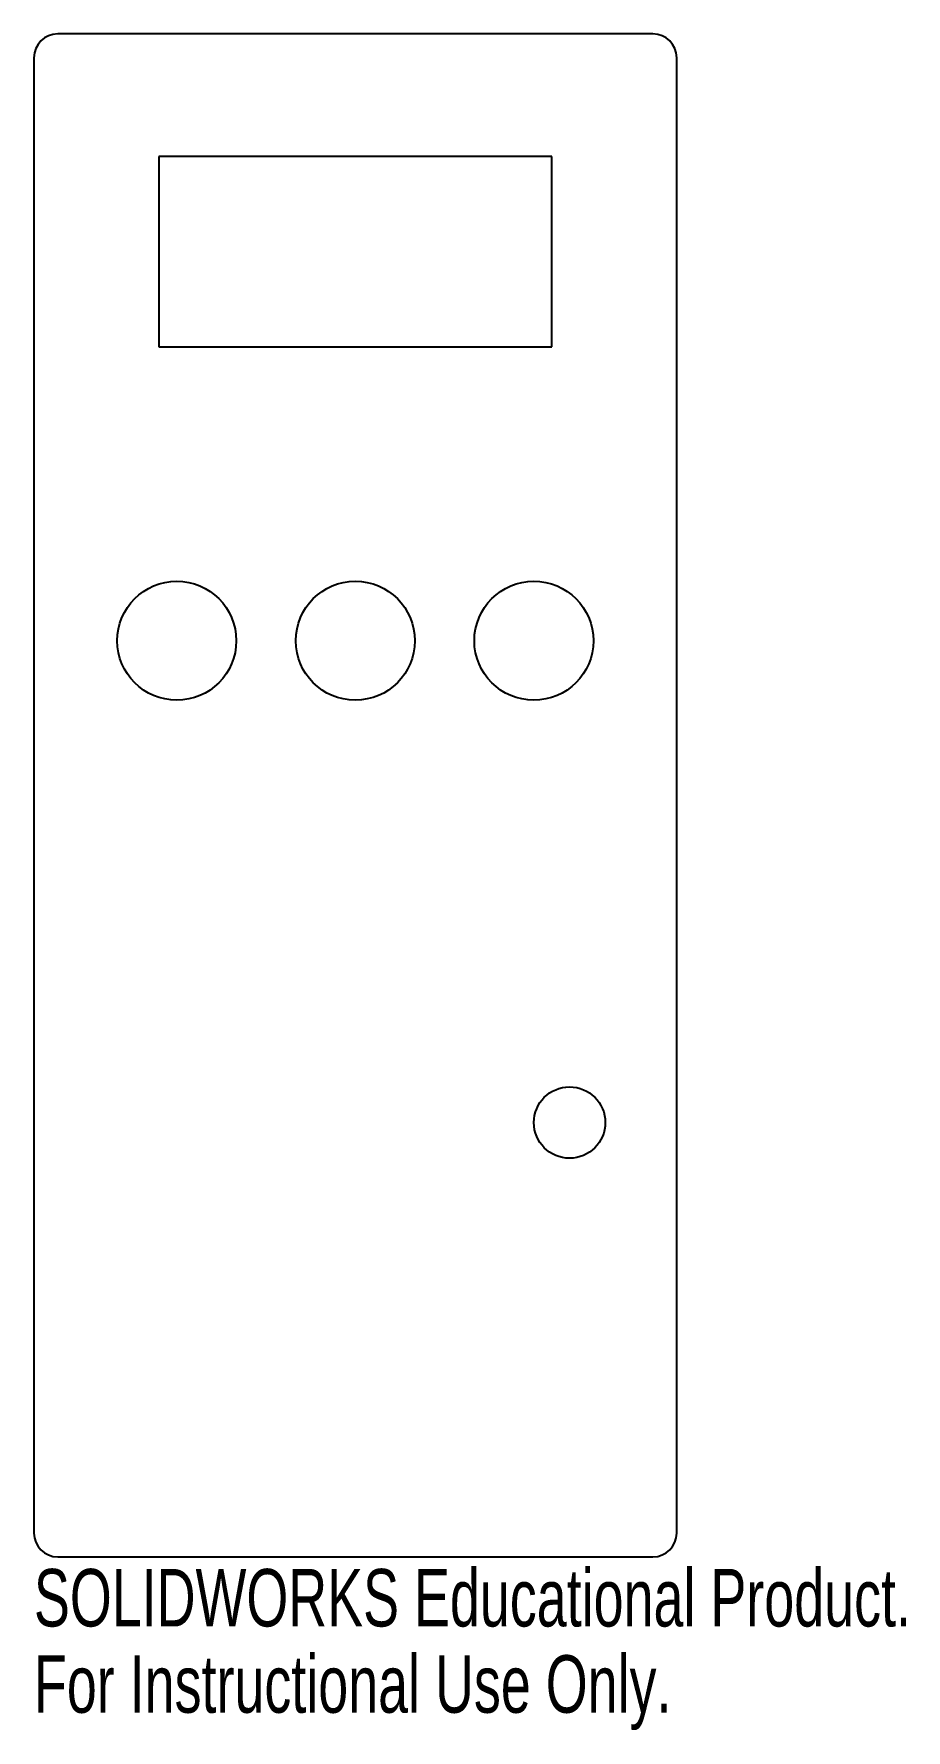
# Model space of a CAD drawing. Header units: millimetres. Extents: x -27 to 46, y -79 to 64.
import ezdxf

# ---------------------------------------------------------------- set-up
doc = ezdxf.new("R2010")
doc.units = ezdxf.units.MM
doc.styles.add('SLDTEXTSTYLE0', font='TXT', dxfattribs={"width": 0.7})

msp = doc.modelspace()

# ---------------------------------------------------------------- linework, layer by layer
at = {"color": 7, "linetype": 'Continuous', "lineweight": 25}
for p, q in [((25, 64), (-25, 64)), ((-27, 62), (-27, -62)), ((27, -62), (27, 62)), ((-16.5, 53.7), (-16.5, 37.7)), ((16.5, 53.7), (-16.5, 53.7)), ((16.5, 37.7), (16.5, 53.7)), ((-16.5, 37.7), (16.5, 37.7)), ((-25, -64), (25, -64))]:
    msp.add_line(p, q, dxfattribs=at)
for centre, radius in [((-15, 13), 5), ((0, 13), 5), ((15, 13), 5), ((18, -27.5), 3)]:
    msp.add_circle(centre, radius, dxfattribs=at)
for centre, start, end in [((-25, 62), 90, 180), ((25, 62), 0, 90), ((-25, -62), 180, 270), ((25, -62), 270, 0)]:
    msp.add_arc(centre, 2, start, end, dxfattribs=at)

# ---------------------------------------------------------------- texts
at = {"color": 7, "linetype": 'Continuous', "char_height": 4.8336, "attachment_point": 1, "style": 'SLDTEXTSTYLE0'}
for s, insert in [('SOLIDWORKS Educational Product.', (-27, -65.02)), ('For Instructional Use Only.', (-27, -72.27))]:
    msp.add_mtext(s, dxfattribs=dict(at, insert=insert))

doc.saveas('drawing.dxf')
